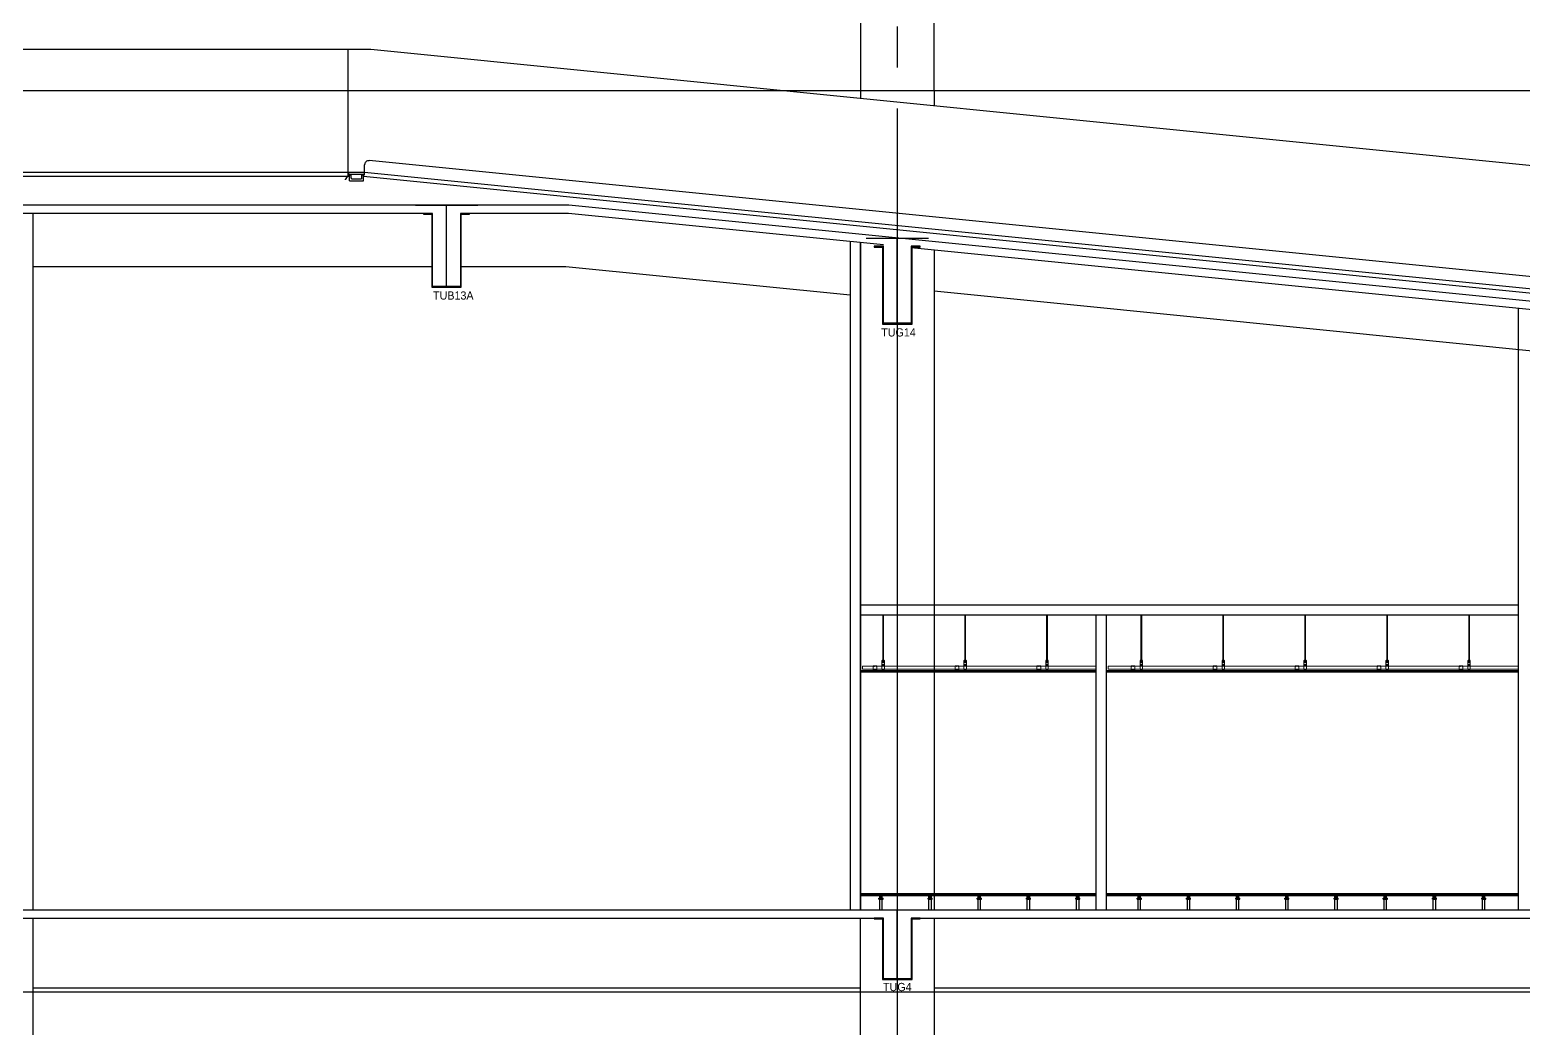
# Model space of a CAD drawing. Extents: x 152195838 to 323921156, y 365159662 to 730681027.
# Drawn here: x 161617922 to 161636144, y 365210620 to 365222805 of the extents above; entities that cross this region are included whole.
import ezdxf
from ezdxf.enums import TextEntityAlignment as Align
from ezdxf.xclip import XClip

# ---------------------------------------------------------------- set-up
doc = ezdxf.new("R2010")
doc.units = 0
doc.header["$MEASUREMENT"] = 0
doc.header["$XCLIPFRAME"] = 0
doc.linetypes.add('CEN', pattern=[63, 60, -1, 1, -1])
doc.linetypes.add('H4', pattern=[4, 2, -2])
doc.layers.get('Defpoints').update_dxf_attribs({"linetype": 'CONTINUOUS'})
for name, color, linetype in [('4', 4, 'CONTINUOUS'), ('4A.TEC CEN', 1, 'CEN'), ('4A.TEC 마감선 1', 6, 'CONTINUOUS'), ('4A.TEC 벽체 1', 2, 'CONTINUOUS'), ('6A', 6, 'H4'), ('ELE', 4, 'CONTINUOUS'), ('FIN', 6, 'CONTINUOUS'), ('k-BESTO', 4, 'CONTINUOUS'), ('STL', 3, 'CONTINUOUS'), ('text', 3, 'CONTINUOUS'), ('㈜SE&C 기둥', 2, 'CONTINUOUS'), ('㈜SE&C 벽체 1', 2, 'CONTINUOUS'), ('㈜SE&C 벽체 4', 7, 'CONTINUOUS')]:
    doc.layers.add(name, color=color, linetype=linetype)
doc.layers.add('CEIL', color=9, linetype='CONTINUOUS', lineweight=0)
doc.layers.add('DEFPOINT', color=135, linetype='CONTINUOUS', plot=False)
doc.styles.add('돋움', font='')
doc.styles.get('돋움').set_extended_font_data('돋움')

# ---------------------------------------------------------------- blocks, each defined once
blk = doc.blocks.new('dwgCCD2')
at = {"layer": '㈜SE&C 기둥', "color": 8, "ltscale": 0.5}
for points in [[(13, 9350), (13, 0)], [(913, 0), (913, 9350)]]:
    blk.add_lwpolyline(points, dxfattribs=at)
blk = doc.blocks.new('A$C9989e60b')
at = {"layer": 'Defpoints'}
for p, q in [((0, 1014), (760, 1014)), ((380, 164), (380, 1014))]:
    blk.add_line(p, q, dxfattribs=at)
at = {"layer": 'k-BESTO'}
for p, q in [((100, 914), (100, 904)), ((210, 914), (100, 914)), ((100, 914), (100, 914)), ((210, 174), (210, 914)), ((660, 914), (550, 914)), ((550, 914), (550, 174)), ((660, 904), (660, 914)), ((100, 904), (200, 904)), ((200, 904), (200, 164)), ((560, 164), (560, 904)), ((560, 904), (660, 904)), ((200, 164), (560, 164)), ((550, 174), (210, 174))]:
    blk.add_line(p, q, dxfattribs=at)
at = {"layer": 'DEFPOINT', "linetype": 'ByBlock', "style": '돋움'}
blk.add_text('TUG4', height=100, dxfattribs=at).set_placement((206, 73), align=Align.MIDDLE_LEFT)
blk = doc.blocks.new('zw$1B78')
at = {"layer": '㈜SE&C 기둥', "color": 8, "ltscale": 0.5, "elevation": -1667}
for points in [[(13950, 9900), (13950, 0)], [(24050, 0), (24050, 9900)], [(24950, 9900), (24950, 0)]]:
    blk.add_lwpolyline(points, dxfattribs=at)
at = {"layer": '㈜SE&C 벽체 1'}
for p, q in [((0, 10000, -1667), (102100, 10000, -1667)), ((13670, 9900, -1667), (24330, 9900, -1667)), ((24670, 9900, -1667), (35330, 9900, -1667))]:
    blk.add_line(p, q, dxfattribs=at)
at = {"layer": '㈜SE&C 벽체 4'}
for p, q in [((13950, 9050, -1667), (24050, 9050, -1667)), ((24950, 9050, -1667), (35050, 9050, -1667))]:
    blk.add_line(p, q, dxfattribs=at)
at = {"layer": 'ELE'}
blk.add_blockref('A$C9989e60b', (24120, 8986, -1667), dxfattribs=at)
blk = doc.blocks.new('zw$B750')
at = {"layer": '4'}
for p, q in [((56, 50), (56, 121)), ((56, 50), (228, 50)), ((228, 50), (228, 121))]:
    blk.add_line(p, q, dxfattribs=at)
at = {"layer": '6A'}
for p, q in [((41, 121), (0, 60)), ((43, 116), (5, 60)), ((76, 121), (41, 121)), ((76, 116), (43, 116))]:
    blk.add_line(p, q, dxfattribs=at)
at = {"layer": 'FIN'}
for p, q in [((241, 150), (41, 150)), ((241, 125), (41, 125)), ((76, 85), (76, 121)), ((91, 70), (76, 84)), ((193, 70), (91, 70)), ((208, 85), (193, 70)), ((208, 85), (208, 121))]:
    blk.add_line(p, q, dxfattribs=at)
at = {"layer": 'STL'}
for points in [[(41, 150), (42, 150, -0.414214), (45, 148), (45, 125), (73, 125, -0.414214), (76, 122), (76, 121), (41, 121)], [(241, 150), (239, 150, 0.414214), (237, 148), (237, 125), (210, 125, 0.414214), (208, 122), (208, 121), (241, 121)]]:
    blk.add_lwpolyline(points, format="xyb", close=True, dxfattribs=at)
blk = doc.blocks.new('A$C1b3cef3e')
at = {"layer": 'Defpoints'}
for p, q in [((0, 1176), (760, 1176)), ((380, 176), (380, 1176))]:
    blk.add_line(p, q, dxfattribs=at)
at = {"layer": 'k-BESTO'}
for p, q in [((100, 1076), (100, 1066)), ((210, 1076), (100, 1076)), ((100, 1076), (100, 1076)), ((100, 1066), (200, 1066)), ((200, 1066), (200, 176)), ((210, 186), (210, 1076)), ((660, 1076), (550, 1076)), ((550, 1076), (550, 186)), ((560, 176), (560, 1066)), ((560, 1066), (660, 1066)), ((660, 1066), (660, 1076)), ((550, 186), (210, 186)), ((200, 176), (560, 176))]:
    blk.add_line(p, q, dxfattribs=at)
at = {"layer": 'DEFPOINT', "linetype": 'ByBlock', "style": '돋움'}
blk.add_text('TUB13A', height=100, dxfattribs=at).set_placement((215, 75), align=Align.MIDDLE_LEFT)
blk = doc.blocks.new('A$C8ff9cedf')
at = {"layer": 'Defpoints'}
for p, q in [((0, 1225), (760, 1225)), ((380, 175), (380, 1225))]:
    blk.add_line(p, q, dxfattribs=at)
at = {"layer": 'k-BESTO'}
for p, q in [((100, 1125), (100, 1115)), ((210, 1125), (100, 1125)), ((100, 1125), (100, 1125)), ((100, 1115), (200, 1115)), ((200, 1115), (200, 175)), ((210, 185), (210, 1125)), ((660, 1125), (550, 1125)), ((550, 1125), (550, 185)), ((560, 175), (560, 1115)), ((560, 1115), (660, 1115)), ((660, 1115), (660, 1125)), ((550, 185), (210, 185)), ((200, 175), (560, 175))]:
    blk.add_line(p, q, dxfattribs=at)
at = {"layer": 'DEFPOINT', "linetype": 'ByBlock', "style": '돋움'}
blk.add_text('TUG14', height=100, dxfattribs=at).set_placement((184, 74), align=Align.MIDDLE_LEFT)
blk = doc.blocks.new('ACADLSPASDOCwqerfqrq')
at = {"layer": '4A.TEC 마감선 1'}
for p, q in [((17800, 19000, -1667), (1150, 19000, -1667)), ((118000, 9000, -1667), (18000, 19000, -1667)), ((17815, 18950, -1667), (1150, 18950, -1667)), ((113198, 9430, -1667), (17987, 18951, -1667))]:
    blk.add_line(p, q, dxfattribs=at)
at = {"layer": 'CEIL'}
for p, q in [((24323, 13043, -1667), (24323, 13600, -1667)), ((24332, 13043, -1667), (24332, 13600, -1667)), ((25323, 13043, -1667), (25323, 13600, -1667)), ((25332, 13043, -1667), (25332, 13600, -1667)), ((26323, 13043, -1667), (26323, 13600, -1667)), ((26332, 13043, -1667), (26332, 13600, -1667)), ((27474, 13043, -1667), (27474, 13600, -1667)), ((27483, 13043, -1667), (27483, 13600, -1667)), ((28474, 13043, -1667), (28474, 13600, -1667)), ((28483, 13043, -1667), (28483, 13600, -1667)), ((29474, 13043, -1667), (29474, 13600, -1667)), ((29483, 13043, -1667), (29483, 13600, -1667)), ((30474, 13043, -1667), (30474, 13600, -1667)), ((30483, 13043, -1667), (30483, 13600, -1667)), ((31474, 13043, -1667), (31474, 13600, -1667)), ((31483, 13043, -1667), (31483, 13600, -1667)), ((24075, 12938, -1667), (24075, 12976, -1667)), ((24205, 12943, -1667), (24205, 12978, -1667)), ((24250, 12978, -1667), (24205, 12978, -1667)), ((24208, 12969, -1667), (24205, 12969, -1667)), ((24210, 12938, -1667), (24205, 12943, -1667)), ((24205, 12938, -1667), (24205, 12919, -1667)), ((24210, 12938, -1667), (24205, 12938, -1667)), ((24212, 12969, -1667), (24209, 12969, -1667)), ((24210, 12936, -1667), (24210, 12938, -1667)), ((24212, 12974, -1667), (24212, 12978, -1667)), ((24212, 12969, -1667), (24212, 12972, -1667)), ((24224, 12974, -1667), (24224, 12978, -1667)), ((24224, 12969, -1667), (24224, 12972, -1667)), ((24228, 12969, -1667), (24224, 12969, -1667)), ((24231, 12969, -1667), (24229, 12969, -1667)), ((24231, 12974, -1667), (24231, 12978, -1667)), ((24231, 12969, -1667), (24231, 12972, -1667)), ((24243, 12974, -1667), (24243, 12978, -1667)), ((24243, 12969, -1667), (24243, 12972, -1667)), ((24246, 12969, -1667), (24243, 12969, -1667)), ((24245, 12938, -1667), (24250, 12943, -1667)), ((24250, 12938, -1667), (24245, 12938, -1667)), ((24245, 12936, -1667), (24245, 12938, -1667)), ((24250, 12969, -1667), (24248, 12969, -1667)), ((24250, 12943, -1667), (24250, 12978, -1667)), ((24250, 12919, -1667), (24250, 12938, -1667)), ((24313, 12935, -1667), (24313, 13043, -1667)), ((24343, 13043, -1667), (24313, 13043, -1667)), ((24313, 13039, -1667), (24343, 13039, -1667)), ((24343, 12996, -1667), (24313, 12996, -1667)), ((24341, 13045, -1667), (24314, 13045, -1667)), ((24314, 13045, -1667), (24314, 13043, -1667)), ((24314, 13037, -1667), (24314, 13039, -1667)), ((24314, 13037, -1667), (24341, 13037, -1667)), ((24319, 13050, -1667), (24319, 13045, -1667)), ((24319, 13033, -1667), (24319, 13037, -1667)), ((24335, 13052, -1667), (24321, 13052, -1667)), ((24335, 13031, -1667), (24321, 13031, -1667)), ((24321, 12983, -1667), (24335, 12983, -1667)), ((24323, 13018, -1667), (24323, 13039, -1667)), ((24330, 13016, -1667), (24325, 13016, -1667)), ((24328, 12977, -1667), (24328, 12990, -1667)), ((24332, 13018, -1667), (24332, 13039, -1667)), ((24337, 13050, -1667), (24337, 13045, -1667)), ((24337, 13033, -1667), (24337, 13037, -1667)), ((24341, 13045, -1667), (24341, 13043, -1667)), ((24341, 13037, -1667), (24341, 13039, -1667)), ((24343, 12935, -1667), (24343, 13043, -1667)), ((25205, 12943, -1667), (25205, 12978, -1667)), ((25250, 12978, -1667), (25205, 12978, -1667)), ((25208, 12969, -1667), (25205, 12969, -1667)), ((25210, 12938, -1667), (25205, 12943, -1667)), ((25205, 12938, -1667), (25205, 12919, -1667)), ((25210, 12938, -1667), (25205, 12938, -1667)), ((25212, 12969, -1667), (25209, 12969, -1667)), ((25210, 12936, -1667), (25210, 12938, -1667)), ((25212, 12974, -1667), (25212, 12978, -1667)), ((25212, 12969, -1667), (25212, 12972, -1667)), ((25224, 12974, -1667), (25224, 12978, -1667)), ((25224, 12969, -1667), (25224, 12972, -1667)), ((25228, 12969, -1667), (25224, 12969, -1667)), ((25231, 12969, -1667), (25229, 12969, -1667)), ((25231, 12974, -1667), (25231, 12978, -1667)), ((25231, 12969, -1667), (25231, 12972, -1667)), ((25243, 12974, -1667), (25243, 12978, -1667)), ((25243, 12969, -1667), (25243, 12972, -1667)), ((25246, 12969, -1667), (25243, 12969, -1667)), ((25245, 12938, -1667), (25250, 12943, -1667)), ((25250, 12938, -1667), (25245, 12938, -1667)), ((25245, 12936, -1667), (25245, 12938, -1667)), ((25250, 12969, -1667), (25248, 12969, -1667)), ((25250, 12943, -1667), (25250, 12978, -1667)), ((25250, 12919, -1667), (25250, 12938, -1667)), ((25313, 12935, -1667), (25313, 13043, -1667)), ((25343, 13043, -1667), (25313, 13043, -1667)), ((25313, 13039, -1667), (25343, 13039, -1667)), ((25343, 12996, -1667), (25313, 12996, -1667)), ((25341, 13045, -1667), (25314, 13045, -1667)), ((25314, 13045, -1667), (25314, 13043, -1667)), ((25314, 13037, -1667), (25314, 13039, -1667)), ((25314, 13037, -1667), (25341, 13037, -1667)), ((25319, 13050, -1667), (25319, 13045, -1667)), ((25319, 13033, -1667), (25319, 13037, -1667)), ((25335, 13052, -1667), (25321, 13052, -1667)), ((25335, 13031, -1667), (25321, 13031, -1667)), ((25321, 12983, -1667), (25335, 12983, -1667)), ((25323, 13018, -1667), (25323, 13039, -1667)), ((25330, 13016, -1667), (25325, 13016, -1667)), ((25328, 12977, -1667), (25328, 12990, -1667)), ((25332, 13018, -1667), (25332, 13039, -1667)), ((25337, 13050, -1667), (25337, 13045, -1667)), ((25337, 13033, -1667), (25337, 13037, -1667)), ((25341, 13045, -1667), (25341, 13043, -1667)), ((25341, 13037, -1667), (25341, 13039, -1667)), ((25343, 12935, -1667), (25343, 13043, -1667)), ((26205, 12943, -1667), (26205, 12978, -1667)), ((26250, 12978, -1667), (26205, 12978, -1667)), ((26208, 12969, -1667), (26205, 12969, -1667)), ((26210, 12938, -1667), (26205, 12943, -1667)), ((26205, 12938, -1667), (26205, 12919, -1667)), ((26210, 12938, -1667), (26205, 12938, -1667)), ((26212, 12969, -1667), (26209, 12969, -1667)), ((26210, 12936, -1667), (26210, 12938, -1667)), ((26212, 12974, -1667), (26212, 12978, -1667)), ((26212, 12969, -1667), (26212, 12972, -1667)), ((26224, 12974, -1667), (26224, 12978, -1667)), ((26224, 12969, -1667), (26224, 12972, -1667)), ((26228, 12969, -1667), (26224, 12969, -1667)), ((26231, 12969, -1667), (26229, 12969, -1667)), ((26231, 12974, -1667), (26231, 12978, -1667)), ((26231, 12969, -1667), (26231, 12972, -1667)), ((26243, 12974, -1667), (26243, 12978, -1667)), ((26243, 12969, -1667), (26243, 12972, -1667)), ((26246, 12969, -1667), (26243, 12969, -1667)), ((26245, 12938, -1667), (26250, 12943, -1667)), ((26250, 12938, -1667), (26245, 12938, -1667)), ((26245, 12936, -1667), (26245, 12938, -1667)), ((26250, 12969, -1667), (26248, 12969, -1667)), ((26250, 12943, -1667), (26250, 12978, -1667)), ((26250, 12919, -1667), (26250, 12938, -1667)), ((26313, 12935, -1667), (26313, 13043, -1667)), ((26343, 13043, -1667), (26313, 13043, -1667)), ((26313, 13039, -1667), (26343, 13039, -1667)), ((26343, 12996, -1667), (26313, 12996, -1667)), ((26341, 13045, -1667), (26314, 13045, -1667)), ((26314, 13045, -1667), (26314, 13043, -1667)), ((26314, 13037, -1667), (26314, 13039, -1667)), ((26314, 13037, -1667), (26341, 13037, -1667)), ((26319, 13050, -1667), (26319, 13045, -1667)), ((26319, 13033, -1667), (26319, 13037, -1667)), ((26335, 13052, -1667), (26321, 13052, -1667)), ((26335, 13031, -1667), (26321, 13031, -1667)), ((26321, 12983, -1667), (26335, 12983, -1667)), ((26323, 13018, -1667), (26323, 13039, -1667)), ((26330, 13016, -1667), (26325, 13016, -1667)), ((26328, 12977, -1667), (26328, 12990, -1667)), ((26332, 13018, -1667), (26332, 13039, -1667)), ((26337, 13050, -1667), (26337, 13045, -1667)), ((26337, 13033, -1667), (26337, 13037, -1667)), ((26341, 13045, -1667), (26341, 13043, -1667)), ((26341, 13037, -1667), (26341, 13039, -1667)), ((26343, 12935, -1667), (26343, 13043, -1667)), ((27075, 12938, -1667), (27075, 12976, -1667)), ((27356, 12943, -1667), (27356, 12978, -1667)), ((27401, 12978, -1667), (27356, 12978, -1667)), ((27359, 12969, -1667), (27356, 12969, -1667)), ((27361, 12938, -1667), (27356, 12943, -1667)), ((27356, 12938, -1667), (27356, 12919, -1667)), ((27361, 12938, -1667), (27356, 12938, -1667)), ((27363, 12969, -1667), (27360, 12969, -1667)), ((27361, 12936, -1667), (27361, 12938, -1667)), ((27363, 12974, -1667), (27363, 12978, -1667)), ((27363, 12969, -1667), (27363, 12972, -1667)), ((27375, 12974, -1667), (27375, 12978, -1667)), ((27375, 12969, -1667), (27375, 12972, -1667)), ((27378, 12969, -1667), (27375, 12969, -1667)), ((27382, 12969, -1667), (27380, 12969, -1667)), ((27382, 12974, -1667), (27382, 12978, -1667)), ((27382, 12969, -1667), (27382, 12972, -1667)), ((27394, 12974, -1667), (27394, 12978, -1667)), ((27394, 12969, -1667), (27394, 12972, -1667)), ((27396, 12969, -1667), (27394, 12969, -1667)), ((27396, 12938, -1667), (27401, 12943, -1667)), ((27401, 12938, -1667), (27396, 12938, -1667)), ((27396, 12936, -1667), (27396, 12938, -1667)), ((27401, 12969, -1667), (27398, 12969, -1667)), ((27401, 12943, -1667), (27401, 12978, -1667)), ((27401, 12919, -1667), (27401, 12938, -1667)), ((27463, 12935, -1667), (27463, 13043, -1667)), ((27493, 13043, -1667), (27463, 13043, -1667)), ((27463, 13039, -1667), (27493, 13039, -1667)), ((27493, 12996, -1667), (27463, 12996, -1667)), ((27492, 13045, -1667), (27465, 13045, -1667)), ((27465, 13045, -1667), (27465, 13043, -1667)), ((27465, 13037, -1667), (27465, 13039, -1667)), ((27465, 13037, -1667), (27492, 13037, -1667)), ((27469, 13050, -1667), (27469, 13045, -1667)), ((27469, 13033, -1667), (27469, 13037, -1667)), ((27485, 13052, -1667), (27471, 13052, -1667)), ((27485, 13031, -1667), (27471, 13031, -1667)), ((27471, 12983, -1667), (27485, 12983, -1667)), ((27474, 13018, -1667), (27474, 13039, -1667)), ((27481, 13016, -1667), (27476, 13016, -1667)), ((27478, 12977, -1667), (27478, 12990, -1667)), ((27483, 13018, -1667), (27483, 13039, -1667)), ((27487, 13050, -1667), (27487, 13045, -1667)), ((27487, 13033, -1667), (27487, 13037, -1667)), ((27492, 13045, -1667), (27492, 13043, -1667)), ((27492, 13037, -1667), (27492, 13039, -1667)), ((27493, 12935, -1667), (27493, 13043, -1667)), ((28356, 12943, -1667), (28356, 12978, -1667)), ((28401, 12978, -1667), (28356, 12978, -1667)), ((28359, 12969, -1667), (28356, 12969, -1667)), ((28361, 12938, -1667), (28356, 12943, -1667)), ((28356, 12938, -1667), (28356, 12919, -1667)), ((28361, 12938, -1667), (28356, 12938, -1667)), ((28363, 12969, -1667), (28360, 12969, -1667)), ((28361, 12936, -1667), (28361, 12938, -1667)), ((28363, 12974, -1667), (28363, 12978, -1667)), ((28363, 12969, -1667), (28363, 12972, -1667)), ((28375, 12974, -1667), (28375, 12978, -1667)), ((28375, 12969, -1667), (28375, 12972, -1667)), ((28378, 12969, -1667), (28375, 12969, -1667)), ((28382, 12969, -1667), (28380, 12969, -1667)), ((28382, 12974, -1667), (28382, 12978, -1667)), ((28382, 12969, -1667), (28382, 12972, -1667)), ((28394, 12974, -1667), (28394, 12978, -1667)), ((28394, 12969, -1667), (28394, 12972, -1667)), ((28396, 12969, -1667), (28394, 12969, -1667)), ((28396, 12938, -1667), (28401, 12943, -1667)), ((28401, 12938, -1667), (28396, 12938, -1667)), ((28396, 12936, -1667), (28396, 12938, -1667)), ((28401, 12969, -1667), (28398, 12969, -1667)), ((28401, 12943, -1667), (28401, 12978, -1667)), ((28401, 12919, -1667), (28401, 12938, -1667)), ((28463, 12935, -1667), (28463, 13043, -1667)), ((28493, 13043, -1667), (28463, 13043, -1667)), ((28463, 13039, -1667), (28493, 13039, -1667)), ((28493, 12996, -1667), (28463, 12996, -1667)), ((28492, 13045, -1667), (28465, 13045, -1667)), ((28465, 13045, -1667), (28465, 13043, -1667)), ((28465, 13037, -1667), (28465, 13039, -1667)), ((28465, 13037, -1667), (28492, 13037, -1667)), ((28469, 13050, -1667), (28469, 13045, -1667)), ((28469, 13033, -1667), (28469, 13037, -1667)), ((28485, 13052, -1667), (28471, 13052, -1667)), ((28485, 13031, -1667), (28471, 13031, -1667)), ((28471, 12983, -1667), (28485, 12983, -1667)), ((28474, 13018, -1667), (28474, 13039, -1667)), ((28481, 13016, -1667), (28476, 13016, -1667)), ((28478, 12977, -1667), (28478, 12990, -1667)), ((28483, 13018, -1667), (28483, 13039, -1667)), ((28487, 13050, -1667), (28487, 13045, -1667)), ((28487, 13033, -1667), (28487, 13037, -1667)), ((28492, 13045, -1667), (28492, 13043, -1667)), ((28492, 13037, -1667), (28492, 13039, -1667)), ((28493, 12935, -1667), (28493, 13043, -1667)), ((29356, 12943, -1667), (29356, 12978, -1667)), ((29401, 12978, -1667), (29356, 12978, -1667)), ((29359, 12969, -1667), (29356, 12969, -1667)), ((29361, 12938, -1667), (29356, 12943, -1667)), ((29356, 12938, -1667), (29356, 12919, -1667)), ((29361, 12938, -1667), (29356, 12938, -1667)), ((29363, 12969, -1667), (29360, 12969, -1667)), ((29361, 12936, -1667), (29361, 12938, -1667)), ((29363, 12974, -1667), (29363, 12978, -1667)), ((29363, 12969, -1667), (29363, 12972, -1667)), ((29375, 12974, -1667), (29375, 12978, -1667)), ((29375, 12969, -1667), (29375, 12972, -1667)), ((29378, 12969, -1667), (29375, 12969, -1667)), ((29382, 12969, -1667), (29380, 12969, -1667)), ((29382, 12974, -1667), (29382, 12978, -1667)), ((29382, 12969, -1667), (29382, 12972, -1667)), ((29394, 12974, -1667), (29394, 12978, -1667)), ((29394, 12969, -1667), (29394, 12972, -1667)), ((29396, 12969, -1667), (29394, 12969, -1667)), ((29396, 12938, -1667), (29401, 12943, -1667)), ((29401, 12938, -1667), (29396, 12938, -1667)), ((29396, 12936, -1667), (29396, 12938, -1667)), ((29401, 12969, -1667), (29398, 12969, -1667)), ((29401, 12943, -1667), (29401, 12978, -1667)), ((29401, 12919, -1667), (29401, 12938, -1667)), ((29463, 12935, -1667), (29463, 13043, -1667)), ((29493, 13043, -1667), (29463, 13043, -1667)), ((29463, 13039, -1667), (29493, 13039, -1667)), ((29493, 12996, -1667), (29463, 12996, -1667)), ((29492, 13045, -1667), (29465, 13045, -1667)), ((29465, 13045, -1667), (29465, 13043, -1667)), ((29465, 13037, -1667), (29465, 13039, -1667)), ((29465, 13037, -1667), (29492, 13037, -1667)), ((29469, 13050, -1667), (29469, 13045, -1667)), ((29469, 13033, -1667), (29469, 13037, -1667)), ((29485, 13052, -1667), (29471, 13052, -1667)), ((29485, 13031, -1667), (29471, 13031, -1667)), ((29471, 12983, -1667), (29485, 12983, -1667)), ((29474, 13018, -1667), (29474, 13039, -1667)), ((29481, 13016, -1667), (29476, 13016, -1667)), ((29478, 12977, -1667), (29478, 12990, -1667)), ((29483, 13018, -1667), (29483, 13039, -1667)), ((29487, 13050, -1667), (29487, 13045, -1667)), ((29487, 13033, -1667), (29487, 13037, -1667)), ((29492, 13045, -1667), (29492, 13043, -1667)), ((29492, 13037, -1667), (29492, 13039, -1667)), ((29493, 12935, -1667), (29493, 13043, -1667)), ((30356, 12943, -1667), (30356, 12978, -1667)), ((30401, 12978, -1667), (30356, 12978, -1667)), ((30359, 12969, -1667), (30356, 12969, -1667)), ((30361, 12938, -1667), (30356, 12943, -1667)), ((30356, 12938, -1667), (30356, 12919, -1667)), ((30361, 12938, -1667), (30356, 12938, -1667)), ((30363, 12969, -1667), (30360, 12969, -1667)), ((30361, 12936, -1667), (30361, 12938, -1667)), ((30363, 12974, -1667), (30363, 12978, -1667)), ((30363, 12969, -1667), (30363, 12972, -1667)), ((30375, 12974, -1667), (30375, 12978, -1667)), ((30375, 12969, -1667), (30375, 12972, -1667)), ((30378, 12969, -1667), (30375, 12969, -1667)), ((30382, 12969, -1667), (30380, 12969, -1667)), ((30382, 12974, -1667), (30382, 12978, -1667)), ((30382, 12969, -1667), (30382, 12972, -1667)), ((30394, 12974, -1667), (30394, 12978, -1667)), ((30394, 12969, -1667), (30394, 12972, -1667)), ((30396, 12969, -1667), (30394, 12969, -1667)), ((30396, 12938, -1667), (30401, 12943, -1667)), ((30401, 12938, -1667), (30396, 12938, -1667)), ((30396, 12936, -1667), (30396, 12938, -1667)), ((30401, 12969, -1667), (30398, 12969, -1667)), ((30401, 12943, -1667), (30401, 12978, -1667)), ((30401, 12919, -1667), (30401, 12938, -1667)), ((30463, 12935, -1667), (30463, 13043, -1667)), ((30493, 13043, -1667), (30463, 13043, -1667)), ((30463, 13039, -1667), (30493, 13039, -1667)), ((30493, 12996, -1667), (30463, 12996, -1667)), ((30492, 13045, -1667), (30465, 13045, -1667)), ((30465, 13045, -1667), (30465, 13043, -1667)), ((30465, 13037, -1667), (30465, 13039, -1667)), ((30465, 13037, -1667), (30492, 13037, -1667)), ((30469, 13050, -1667), (30469, 13045, -1667)), ((30469, 13033, -1667), (30469, 13037, -1667)), ((30485, 13052, -1667), (30471, 13052, -1667)), ((30485, 13031, -1667), (30471, 13031, -1667)), ((30471, 12983, -1667), (30485, 12983, -1667)), ((30474, 13018, -1667), (30474, 13039, -1667)), ((30481, 13016, -1667), (30476, 13016, -1667)), ((30478, 12977, -1667), (30478, 12990, -1667)), ((30483, 13018, -1667), (30483, 13039, -1667)), ((30487, 13050, -1667), (30487, 13045, -1667)), ((30487, 13033, -1667), (30487, 13037, -1667)), ((30492, 13045, -1667), (30492, 13043, -1667)), ((30492, 13037, -1667), (30492, 13039, -1667)), ((30493, 12935, -1667), (30493, 13043, -1667)), ((31356, 12943, -1667), (31356, 12978, -1667)), ((31401, 12978, -1667), (31356, 12978, -1667)), ((31359, 12969, -1667), (31356, 12969, -1667)), ((31361, 12938, -1667), (31356, 12943, -1667)), ((31356, 12938, -1667), (31356, 12919, -1667)), ((31361, 12938, -1667), (31356, 12938, -1667)), ((31363, 12969, -1667), (31360, 12969, -1667)), ((31361, 12936, -1667), (31361, 12938, -1667)), ((31363, 12974, -1667), (31363, 12978, -1667)), ((31363, 12969, -1667), (31363, 12972, -1667)), ((31375, 12974, -1667), (31375, 12978, -1667)), ((31375, 12969, -1667), (31375, 12972, -1667)), ((31378, 12969, -1667), (31375, 12969, -1667)), ((31382, 12969, -1667), (31380, 12969, -1667)), ((31382, 12974, -1667), (31382, 12978, -1667)), ((31382, 12969, -1667), (31382, 12972, -1667)), ((31394, 12974, -1667), (31394, 12978, -1667)), ((31394, 12969, -1667), (31394, 12972, -1667)), ((31396, 12969, -1667), (31394, 12969, -1667)), ((31396, 12938, -1667), (31401, 12943, -1667)), ((31401, 12938, -1667), (31396, 12938, -1667)), ((31396, 12936, -1667), (31396, 12938, -1667)), ((31401, 12969, -1667), (31398, 12969, -1667)), ((31401, 12943, -1667), (31401, 12978, -1667)), ((31401, 12919, -1667), (31401, 12938, -1667)), ((31463, 12935, -1667), (31463, 13043, -1667)), ((31493, 13043, -1667), (31463, 13043, -1667)), ((31463, 13039, -1667), (31493, 13039, -1667)), ((31493, 12996, -1667), (31463, 12996, -1667)), ((31492, 13045, -1667), (31465, 13045, -1667)), ((31465, 13045, -1667), (31465, 13043, -1667)), ((31465, 13037, -1667), (31465, 13039, -1667)), ((31465, 13037, -1667), (31492, 13037, -1667)), ((31469, 13050, -1667), (31469, 13045, -1667)), ((31469, 13033, -1667), (31469, 13037, -1667)), ((31485, 13052, -1667), (31471, 13052, -1667)), ((31485, 13031, -1667), (31471, 13031, -1667)), ((31471, 12983, -1667), (31485, 12983, -1667)), ((31474, 13018, -1667), (31474, 13039, -1667)), ((31481, 13016, -1667), (31476, 13016, -1667)), ((31478, 12977, -1667), (31478, 12990, -1667)), ((31483, 13018, -1667), (31483, 13039, -1667)), ((31487, 13050, -1667), (31487, 13045, -1667)), ((31487, 13033, -1667), (31487, 13037, -1667)), ((31492, 13045, -1667), (31492, 13043, -1667)), ((31492, 13037, -1667), (31492, 13039, -1667)), ((31493, 12935, -1667), (31493, 13043, -1667)), ((24205, 12919, -1667), (24211, 12919, -1667)), ((24207, 12936, -1667), (24207, 12921, -1667)), ((24210, 12936, -1667), (24207, 12936, -1667)), ((24248, 12930, -1667), (24207, 12930, -1667)), ((24207, 12921, -1667), (24210, 12921, -1667)), ((24221, 12919, -1667), (24234, 12919, -1667)), ((24223, 12921, -1667), (24233, 12921, -1667)), ((24244, 12919, -1667), (24250, 12919, -1667)), ((24248, 12936, -1667), (24245, 12936, -1667)), ((24246, 12921, -1667), (24248, 12921, -1667)), ((24248, 12921, -1667), (24248, 12936, -1667)), ((24313, 12935, -1667), (24343, 12935, -1667)), ((25205, 12919, -1667), (25211, 12919, -1667)), ((25207, 12936, -1667), (25207, 12921, -1667)), ((25210, 12936, -1667), (25207, 12936, -1667)), ((25248, 12930, -1667), (25207, 12930, -1667)), ((25207, 12921, -1667), (25210, 12921, -1667)), ((25221, 12919, -1667), (25234, 12919, -1667)), ((25223, 12921, -1667), (25233, 12921, -1667)), ((25244, 12919, -1667), (25250, 12919, -1667)), ((25248, 12936, -1667), (25245, 12936, -1667)), ((25246, 12921, -1667), (25248, 12921, -1667)), ((25248, 12921, -1667), (25248, 12936, -1667)), ((25313, 12935, -1667), (25343, 12935, -1667)), ((26205, 12919, -1667), (26211, 12919, -1667)), ((26207, 12936, -1667), (26207, 12921, -1667)), ((26210, 12936, -1667), (26207, 12936, -1667)), ((26248, 12930, -1667), (26207, 12930, -1667)), ((26207, 12921, -1667), (26210, 12921, -1667)), ((26221, 12919, -1667), (26234, 12919, -1667)), ((26223, 12921, -1667), (26233, 12921, -1667)), ((26244, 12919, -1667), (26250, 12919, -1667)), ((26248, 12936, -1667), (26245, 12936, -1667)), ((26246, 12921, -1667), (26248, 12921, -1667)), ((26248, 12921, -1667), (26248, 12936, -1667)), ((26313, 12935, -1667), (26343, 12935, -1667)), ((27356, 12919, -1667), (27362, 12919, -1667)), ((27358, 12936, -1667), (27358, 12921, -1667)), ((27361, 12936, -1667), (27358, 12936, -1667)), ((27399, 12930, -1667), (27358, 12930, -1667)), ((27358, 12921, -1667), (27360, 12921, -1667)), ((27372, 12919, -1667), (27385, 12919, -1667)), ((27374, 12921, -1667), (27383, 12921, -1667)), ((27395, 12919, -1667), (27401, 12919, -1667)), ((27399, 12936, -1667), (27396, 12936, -1667)), ((27397, 12921, -1667), (27399, 12921, -1667)), ((27399, 12921, -1667), (27399, 12936, -1667)), ((27463, 12935, -1667), (27493, 12935, -1667)), ((28356, 12919, -1667), (28362, 12919, -1667)), ((28358, 12936, -1667), (28358, 12921, -1667)), ((28361, 12936, -1667), (28358, 12936, -1667)), ((28399, 12930, -1667), (28358, 12930, -1667)), ((28358, 12921, -1667), (28360, 12921, -1667)), ((28372, 12919, -1667), (28385, 12919, -1667)), ((28374, 12921, -1667), (28383, 12921, -1667)), ((28395, 12919, -1667), (28401, 12919, -1667)), ((28399, 12936, -1667), (28396, 12936, -1667)), ((28397, 12921, -1667), (28399, 12921, -1667)), ((28399, 12921, -1667), (28399, 12936, -1667)), ((28463, 12935, -1667), (28493, 12935, -1667)), ((29356, 12919, -1667), (29362, 12919, -1667)), ((29358, 12936, -1667), (29358, 12921, -1667)), ((29361, 12936, -1667), (29358, 12936, -1667)), ((29399, 12930, -1667), (29358, 12930, -1667)), ((29358, 12921, -1667), (29360, 12921, -1667)), ((29372, 12919, -1667), (29385, 12919, -1667)), ((29374, 12921, -1667), (29383, 12921, -1667)), ((29395, 12919, -1667), (29401, 12919, -1667)), ((29399, 12936, -1667), (29396, 12936, -1667)), ((29397, 12921, -1667), (29399, 12921, -1667)), ((29399, 12921, -1667), (29399, 12936, -1667)), ((29463, 12935, -1667), (29493, 12935, -1667)), ((30356, 12919, -1667), (30362, 12919, -1667)), ((30358, 12936, -1667), (30358, 12921, -1667)), ((30361, 12936, -1667), (30358, 12936, -1667)), ((30399, 12930, -1667), (30358, 12930, -1667)), ((30358, 12921, -1667), (30360, 12921, -1667)), ((30372, 12919, -1667), (30385, 12919, -1667)), ((30374, 12921, -1667), (30383, 12921, -1667)), ((30395, 12919, -1667), (30401, 12919, -1667)), ((30399, 12936, -1667), (30396, 12936, -1667)), ((30397, 12921, -1667), (30399, 12921, -1667)), ((30399, 12921, -1667), (30399, 12936, -1667)), ((30463, 12935, -1667), (30493, 12935, -1667)), ((31356, 12919, -1667), (31362, 12919, -1667)), ((31358, 12936, -1667), (31358, 12921, -1667)), ((31361, 12936, -1667), (31358, 12936, -1667)), ((31399, 12930, -1667), (31358, 12930, -1667)), ((31358, 12921, -1667), (31360, 12921, -1667)), ((31372, 12919, -1667), (31385, 12919, -1667)), ((31374, 12921, -1667), (31383, 12921, -1667)), ((31395, 12919, -1667), (31401, 12919, -1667)), ((31399, 12936, -1667), (31396, 12936, -1667)), ((31397, 12921, -1667), (31399, 12921, -1667)), ((31399, 12921, -1667), (31399, 12936, -1667)), ((31463, 12935, -1667), (31493, 12935, -1667))]:
    blk.add_line(p, q, dxfattribs=at)
at = {"layer": 'CEIL', "elevation": -1667}
for points in [[(24075, 12976), (26925, 12976)], [(26925, 12938), (24075, 12938)], [(27075, 12976), (32075, 12976)], [(32075, 12938), (27075, 12938)]]:
    blk.add_lwpolyline(points, dxfattribs=at)
at = {"layer": 'CEIL'}
for centre, radius in [((24328, 12983, -1667), 7), ((24328, 12983, -1667), 5), ((25328, 12983, -1667), 7), ((25328, 12983, -1667), 5), ((26328, 12983, -1667), 7), ((26328, 12983, -1667), 5), ((27478, 12983, -1667), 7), ((27478, 12983, -1667), 5), ((28478, 12983, -1667), 7), ((28478, 12983, -1667), 5), ((29478, 12983, -1667), 7), ((29478, 12983, -1667), 5), ((30478, 12983, -1667), 7), ((30478, 12983, -1667), 5), ((31478, 12983, -1667), 7), ((31478, 12983, -1667), 5)]:
    blk.add_circle(centre, radius, dxfattribs=at)
for centre, radius, start, end in [((24321, 13050, -1667), 2, 90, 180), ((24321, 13033, -1667), 2, 180, 270), ((24325, 13018, -1667), 2, 180, 270), ((24330, 13018, -1667), 2, 270, 0), ((24330, 13018, -1667), 2, 270, 0), ((24335, 13050, -1667), 2, 0, 90), ((24335, 13033, -1667), 2, 270, 0), ((25321, 13050, -1667), 2, 90, 180), ((25321, 13033, -1667), 2, 180, 270), ((25325, 13018, -1667), 2, 180, 270), ((25330, 13018, -1667), 2, 270, 0), ((25330, 13018, -1667), 2, 270, 0), ((25335, 13050, -1667), 2, 0, 90), ((25335, 13033, -1667), 2, 270, 0), ((26321, 13050, -1667), 2, 90, 180), ((26321, 13033, -1667), 2, 180, 270), ((26325, 13018, -1667), 2, 180, 270), ((26330, 13018, -1667), 2, 270, 0), ((26330, 13018, -1667), 2, 270, 0), ((26335, 13050, -1667), 2, 0, 90), ((26335, 13033, -1667), 2, 270, 0), ((27471, 13050, -1667), 2, 90, 180), ((27471, 13033, -1667), 2, 180, 270), ((27476, 13018, -1667), 2, 180, 270), ((27481, 13018, -1667), 2, 270, 0), ((27481, 13018, -1667), 2, 270, 0), ((27485, 13050, -1667), 2, 0, 90), ((27485, 13033, -1667), 2, 270, 0), ((28471, 13050, -1667), 2, 90, 180), ((28471, 13033, -1667), 2, 180, 270), ((28476, 13018, -1667), 2, 180, 270), ((28481, 13018, -1667), 2, 270, 0), ((28481, 13018, -1667), 2, 270, 0), ((28485, 13050, -1667), 2, 0, 90), ((28485, 13033, -1667), 2, 270, 0), ((29471, 13050, -1667), 2, 90, 180), ((29471, 13033, -1667), 2, 180, 270), ((29476, 13018, -1667), 2, 180, 270), ((29481, 13018, -1667), 2, 270, 0), ((29481, 13018, -1667), 2, 270, 0), ((29485, 13050, -1667), 2, 0, 90), ((29485, 13033, -1667), 2, 270, 0), ((30471, 13050, -1667), 2, 90, 180), ((30471, 13033, -1667), 2, 180, 270), ((30476, 13018, -1667), 2, 180, 270), ((30481, 13018, -1667), 2, 270, 0), ((30481, 13018, -1667), 2, 270, 0), ((30485, 13050, -1667), 2, 0, 90), ((30485, 13033, -1667), 2, 270, 0), ((31471, 13050, -1667), 2, 90, 180), ((31471, 13033, -1667), 2, 180, 270), ((31476, 13018, -1667), 2, 180, 270), ((31481, 13018, -1667), 2, 270, 0), ((31481, 13018, -1667), 2, 270, 0), ((31485, 13050, -1667), 2, 0, 90), ((31485, 13033, -1667), 2, 270, 0), ((24216, 12919, -1667), 7, 16.6015, 163.3985), ((24216, 12919, -1667), 5, 0, 180), ((24239, 12919, -1667), 7, 16.6015, 163.3985), ((24239, 12919, -1667), 5, 0, 180), ((25216, 12919, -1667), 7, 16.6015, 163.3985), ((25216, 12919, -1667), 5, 0, 180), ((25239, 12919, -1667), 7, 16.6015, 163.3985), ((25239, 12919, -1667), 5, 0, 180), ((26216, 12919, -1667), 7, 16.6015, 163.3985), ((26216, 12919, -1667), 5, 0, 180), ((26239, 12919, -1667), 7, 16.6015, 163.3985), ((26239, 12919, -1667), 5, 0, 180), ((27367, 12919, -1667), 7, 16.6015, 163.3985), ((27367, 12919, -1667), 5, 0, 180), ((27390, 12919, -1667), 7, 16.6015, 163.3985), ((27390, 12919, -1667), 5, 0, 180), ((28367, 12919, -1667), 7, 16.6015, 163.3985), ((28367, 12919, -1667), 5, 0, 180), ((28390, 12919, -1667), 7, 16.6015, 163.3985), ((28390, 12919, -1667), 5, 0, 180), ((29367, 12919, -1667), 7, 16.6015, 163.3985), ((29367, 12919, -1667), 5, 0, 180), ((29390, 12919, -1667), 7, 16.6015, 163.3985), ((29390, 12919, -1667), 5, 0, 180), ((30367, 12919, -1667), 7, 16.6015, 163.3985), ((30367, 12919, -1667), 5, 0, 180), ((30390, 12919, -1667), 7, 16.6015, 163.3985), ((30390, 12919, -1667), 5, 0, 180), ((31367, 12919, -1667), 7, 16.6015, 163.3985), ((31367, 12919, -1667), 5, 0, 180), ((31390, 12919, -1667), 7, 16.6015, 163.3985), ((31390, 12919, -1667), 5, 0, 180)]:
    blk.add_arc(centre, radius, start, end, dxfattribs=at)
at = {"layer": 'ELE'}
for p, q in [((17800, 19000, -1667), (17800, 20500, -1667)), ((18075, 20500, -1667), (17800, 20500, -1667)), ((118075, 10500, -1667), (18075, 20500, -1667)), ((117955, 9155, -1667), (18055, 19145, -1667)), ((18000, 19000, -1667), (18000, 19095, -1667)), ((23925, 18156, -1667), (23925, 10000, -1667)), ((24050, 18144, -1667), (24050, 10000, -1667)), ((32075, 17341, -1667), (32075, 10000, -1667)), ((24050, 13725, -1667), (32075, 13725, -1667)), ((24050, 13600, -1667), (32075, 13600, -1667)), ((26925, 13600, -1667), (26925, 10000, -1667)), ((27050, 13600, -1667), (27050, 10000, -1667)), ((24276, 10130, -1667), (24276, 10145, -1667)), ((24286, 10145, -1667), (24286, 10176, -1667)), ((24293, 10176, -1667), (24286, 10175, -1667)), ((24316, 10175, -1667), (24286, 10170, -1667)), ((24316, 10170, -1667), (24286, 10165, -1667)), ((24316, 10165, -1667), (24286, 10160, -1667)), ((24316, 10160, -1667), (24286, 10155, -1667)), ((24316, 10155, -1667), (24286, 10150, -1667)), ((24316, 10150, -1667), (24286, 10145, -1667)), ((24286, 10010, -1667), (24286, 10130, -1667)), ((24288, 10130, -1667), (24288, 10145, -1667)), ((24314, 10130, -1667), (24314, 10145, -1667)), ((24316, 10145, -1667), (24316, 10176, -1667)), ((24316, 10010, -1667), (24316, 10130, -1667)), ((24326, 10130, -1667), (24326, 10145, -1667)), ((24877, 10130, -1667), (24877, 10145, -1667)), ((24893, 10176, -1667), (24887, 10175, -1667)), ((24887, 10145, -1667), (24887, 10176, -1667)), ((24917, 10175, -1667), (24887, 10170, -1667)), ((24917, 10170, -1667), (24887, 10165, -1667)), ((24917, 10165, -1667), (24887, 10160, -1667)), ((24917, 10160, -1667), (24887, 10155, -1667)), ((24917, 10155, -1667), (24887, 10150, -1667)), ((24917, 10150, -1667), (24887, 10145, -1667)), ((24887, 10010, -1667), (24887, 10130, -1667)), ((24889, 10130, -1667), (24889, 10145, -1667)), ((24915, 10130, -1667), (24915, 10145, -1667)), ((24917, 10145, -1667), (24917, 10176, -1667)), ((24917, 10010, -1667), (24917, 10130, -1667)), ((24927, 10130, -1667), (24927, 10145, -1667)), ((25477, 10130, -1667), (25477, 10145, -1667)), ((25493, 10176, -1667), (25487, 10175, -1667)), ((25487, 10145, -1667), (25487, 10176, -1667)), ((25517, 10175, -1667), (25487, 10170, -1667)), ((25517, 10170, -1667), (25487, 10165, -1667)), ((25517, 10165, -1667), (25487, 10160, -1667)), ((25517, 10160, -1667), (25487, 10155, -1667)), ((25517, 10155, -1667), (25487, 10150, -1667)), ((25517, 10150, -1667), (25487, 10145, -1667)), ((25487, 10010, -1667), (25487, 10130, -1667)), ((25489, 10130, -1667), (25489, 10145, -1667)), ((25515, 10130, -1667), (25515, 10145, -1667)), ((25517, 10145, -1667), (25517, 10176, -1667)), ((25517, 10010, -1667), (25517, 10130, -1667)), ((25527, 10130, -1667), (25527, 10145, -1667)), ((26077, 10130, -1667), (26077, 10145, -1667)), ((26094, 10176, -1667), (26087, 10175, -1667)), ((26087, 10145, -1667), (26087, 10176, -1667)), ((26117, 10175, -1667), (26087, 10170, -1667)), ((26117, 10170, -1667), (26087, 10165, -1667)), ((26117, 10165, -1667), (26087, 10160, -1667)), ((26117, 10160, -1667), (26087, 10155, -1667)), ((26117, 10155, -1667), (26087, 10150, -1667)), ((26117, 10150, -1667), (26087, 10145, -1667)), ((26087, 10010, -1667), (26087, 10130, -1667)), ((26089, 10130, -1667), (26089, 10145, -1667)), ((26115, 10130, -1667), (26115, 10145, -1667)), ((26117, 10145, -1667), (26117, 10176, -1667)), ((26117, 10010, -1667), (26117, 10130, -1667)), ((26127, 10130, -1667), (26127, 10145, -1667)), ((26678, 10130, -1667), (26678, 10145, -1667)), ((26694, 10176, -1667), (26688, 10175, -1667)), ((26688, 10145, -1667), (26688, 10176, -1667)), ((26718, 10175, -1667), (26688, 10170, -1667)), ((26718, 10170, -1667), (26688, 10165, -1667)), ((26718, 10165, -1667), (26688, 10160, -1667)), ((26718, 10160, -1667), (26688, 10155, -1667)), ((26718, 10155, -1667), (26688, 10150, -1667)), ((26718, 10150, -1667), (26688, 10145, -1667)), ((26688, 10010, -1667), (26688, 10130, -1667)), ((26690, 10130, -1667), (26690, 10145, -1667)), ((26716, 10130, -1667), (26716, 10145, -1667)), ((26718, 10145, -1667), (26718, 10176, -1667)), ((26718, 10010, -1667), (26718, 10130, -1667)), ((26728, 10130, -1667), (26728, 10145, -1667)), ((27429, 10130, -1667), (27429, 10145, -1667)), ((27446, 10176, -1667), (27439, 10175, -1667)), ((27439, 10145, -1667), (27439, 10176, -1667)), ((27469, 10175, -1667), (27439, 10170, -1667)), ((27469, 10170, -1667), (27439, 10165, -1667)), ((27469, 10165, -1667), (27439, 10160, -1667)), ((27469, 10160, -1667), (27439, 10155, -1667)), ((27469, 10155, -1667), (27439, 10150, -1667)), ((27469, 10150, -1667), (27439, 10145, -1667)), ((27439, 10010, -1667), (27439, 10130, -1667)), ((27441, 10130, -1667), (27441, 10145, -1667)), ((27467, 10130, -1667), (27467, 10145, -1667)), ((27469, 10145, -1667), (27469, 10176, -1667)), ((27469, 10010, -1667), (27469, 10130, -1667)), ((27479, 10130, -1667), (27479, 10145, -1667)), ((28030, 10130, -1667), (28030, 10145, -1667)), ((28046, 10176, -1667), (28040, 10175, -1667)), ((28040, 10145, -1667), (28040, 10176, -1667)), ((28070, 10175, -1667), (28040, 10170, -1667)), ((28070, 10170, -1667), (28040, 10165, -1667)), ((28070, 10165, -1667), (28040, 10160, -1667)), ((28070, 10160, -1667), (28040, 10155, -1667)), ((28070, 10155, -1667), (28040, 10150, -1667)), ((28070, 10150, -1667), (28040, 10145, -1667)), ((28040, 10010, -1667), (28040, 10130, -1667)), ((28042, 10130, -1667), (28042, 10145, -1667)), ((28068, 10130, -1667), (28068, 10145, -1667)), ((28070, 10145, -1667), (28070, 10176, -1667)), ((28070, 10010, -1667), (28070, 10130, -1667)), ((28080, 10130, -1667), (28080, 10145, -1667)), ((28630, 10130, -1667), (28630, 10145, -1667)), ((28640, 10145, -1667), (28640, 10176, -1667)), ((28646, 10176, -1667), (28640, 10175, -1667)), ((28670, 10175, -1667), (28640, 10170, -1667)), ((28670, 10170, -1667), (28640, 10165, -1667)), ((28670, 10165, -1667), (28640, 10160, -1667)), ((28670, 10160, -1667), (28640, 10155, -1667)), ((28670, 10155, -1667), (28640, 10150, -1667)), ((28670, 10150, -1667), (28640, 10145, -1667)), ((28640, 10010, -1667), (28640, 10130, -1667)), ((28642, 10130, -1667), (28642, 10145, -1667)), ((28668, 10130, -1667), (28668, 10145, -1667)), ((28670, 10145, -1667), (28670, 10176, -1667)), ((28670, 10010, -1667), (28670, 10130, -1667)), ((28680, 10130, -1667), (28680, 10145, -1667)), ((29230, 10130, -1667), (29230, 10145, -1667)), ((29247, 10176, -1667), (29240, 10175, -1667)), ((29240, 10145, -1667), (29240, 10176, -1667)), ((29270, 10175, -1667), (29240, 10170, -1667)), ((29270, 10170, -1667), (29240, 10165, -1667)), ((29270, 10165, -1667), (29240, 10160, -1667)), ((29270, 10160, -1667), (29240, 10155, -1667)), ((29270, 10155, -1667), (29240, 10150, -1667)), ((29270, 10150, -1667), (29240, 10145, -1667)), ((29240, 10010, -1667), (29240, 10130, -1667)), ((29242, 10130, -1667), (29242, 10145, -1667)), ((29268, 10130, -1667), (29268, 10145, -1667)), ((29270, 10145, -1667), (29270, 10176, -1667)), ((29270, 10010, -1667), (29270, 10130, -1667)), ((29280, 10130, -1667), (29280, 10145, -1667)), ((29831, 10130, -1667), (29831, 10145, -1667)), ((29841, 10145, -1667), (29841, 10176, -1667)), ((29847, 10176, -1667), (29841, 10175, -1667)), ((29871, 10175, -1667), (29841, 10170, -1667)), ((29871, 10170, -1667), (29841, 10165, -1667)), ((29871, 10165, -1667), (29841, 10160, -1667)), ((29871, 10160, -1667), (29841, 10155, -1667)), ((29871, 10155, -1667), (29841, 10150, -1667)), ((29871, 10150, -1667), (29841, 10145, -1667)), ((29841, 10010, -1667), (29841, 10130, -1667)), ((29843, 10130, -1667), (29843, 10145, -1667)), ((29869, 10130, -1667), (29869, 10145, -1667)), ((29871, 10145, -1667), (29871, 10176, -1667)), ((29871, 10010, -1667), (29871, 10130, -1667)), ((29881, 10130, -1667), (29881, 10145, -1667)), ((30431, 10130, -1667), (30431, 10145, -1667)), ((30447, 10176, -1667), (30441, 10175, -1667)), ((30441, 10145, -1667), (30441, 10176, -1667)), ((30471, 10175, -1667), (30441, 10170, -1667)), ((30471, 10170, -1667), (30441, 10165, -1667)), ((30471, 10165, -1667), (30441, 10160, -1667)), ((30471, 10160, -1667), (30441, 10155, -1667)), ((30471, 10155, -1667), (30441, 10150, -1667)), ((30471, 10150, -1667), (30441, 10145, -1667)), ((30441, 10010, -1667), (30441, 10130, -1667)), ((30443, 10130, -1667), (30443, 10145, -1667)), ((30469, 10130, -1667), (30469, 10145, -1667)), ((30471, 10145, -1667), (30471, 10176, -1667)), ((30471, 10010, -1667), (30471, 10130, -1667)), ((30481, 10130, -1667), (30481, 10145, -1667)), ((31031, 10130, -1667), (31031, 10145, -1667)), ((31041, 10145, -1667), (31041, 10176, -1667)), ((31047, 10176, -1667), (31041, 10175, -1667)), ((31071, 10175, -1667), (31041, 10170, -1667)), ((31071, 10170, -1667), (31041, 10165, -1667)), ((31071, 10165, -1667), (31041, 10160, -1667)), ((31071, 10160, -1667), (31041, 10155, -1667)), ((31071, 10155, -1667), (31041, 10150, -1667)), ((31071, 10150, -1667), (31041, 10145, -1667)), ((31041, 10010, -1667), (31041, 10130, -1667)), ((31043, 10130, -1667), (31043, 10145, -1667)), ((31069, 10130, -1667), (31069, 10145, -1667)), ((31071, 10145, -1667), (31071, 10176, -1667)), ((31071, 10010, -1667), (31071, 10130, -1667)), ((31081, 10130, -1667), (31081, 10145, -1667)), ((31632, 10130, -1667), (31632, 10145, -1667)), ((31648, 10176, -1667), (31642, 10175, -1667)), ((31642, 10145, -1667), (31642, 10176, -1667)), ((31672, 10175, -1667), (31642, 10170, -1667)), ((31672, 10170, -1667), (31642, 10165, -1667)), ((31672, 10165, -1667), (31642, 10160, -1667)), ((31672, 10160, -1667), (31642, 10155, -1667)), ((31672, 10155, -1667), (31642, 10150, -1667)), ((31672, 10150, -1667), (31642, 10145, -1667)), ((31642, 10010, -1667), (31642, 10130, -1667)), ((31644, 10130, -1667), (31644, 10145, -1667)), ((31670, 10130, -1667), (31670, 10145, -1667)), ((31672, 10145, -1667), (31672, 10176, -1667)), ((31672, 10010, -1667), (31672, 10130, -1667)), ((31682, 10130, -1667), (31682, 10145, -1667))]:
    blk.add_line(p, q, dxfattribs=at)
at = {"layer": 'ELE', "linetype": 'Continuous'}
for p, q in [((24050, 10200, -1667), (26925, 10200, -1667)), ((24050, 10198, -1667), (26925, 10198, -1667)), ((24050, 10195, -1667), (26925, 10195, -1667)), ((24050, 10178, -1667), (26925, 10178, -1667)), ((24050, 10176, -1667), (26925, 10176, -1667)), ((24276, 10145, -1667), (24326, 10145, -1667)), ((24276, 10130, -1667), (24326, 10130, -1667)), ((24877, 10145, -1667), (24927, 10145, -1667)), ((24877, 10130, -1667), (24927, 10130, -1667)), ((25477, 10145, -1667), (25527, 10145, -1667)), ((25477, 10130, -1667), (25527, 10130, -1667)), ((26077, 10145, -1667), (26127, 10145, -1667)), ((26077, 10130, -1667), (26127, 10130, -1667)), ((26678, 10145, -1667), (26728, 10145, -1667)), ((26678, 10130, -1667), (26728, 10130, -1667)), ((27050, 10200, -1667), (32075, 10200, -1667)), ((27050, 10198, -1667), (32075, 10198, -1667)), ((27050, 10195, -1667), (32075, 10195, -1667)), ((27050, 10178, -1667), (32075, 10178, -1667)), ((27050, 10176, -1667), (32075, 10176, -1667)), ((27429, 10145, -1667), (27479, 10145, -1667)), ((27429, 10130, -1667), (27479, 10130, -1667)), ((28030, 10145, -1667), (28080, 10145, -1667)), ((28030, 10130, -1667), (28080, 10130, -1667)), ((28630, 10145, -1667), (28680, 10145, -1667)), ((28630, 10130, -1667), (28680, 10130, -1667)), ((29230, 10145, -1667), (29280, 10145, -1667)), ((29230, 10130, -1667), (29280, 10130, -1667)), ((29831, 10145, -1667), (29881, 10145, -1667)), ((29831, 10130, -1667), (29881, 10130, -1667)), ((30431, 10145, -1667), (30481, 10145, -1667)), ((30431, 10130, -1667), (30481, 10130, -1667)), ((31031, 10145, -1667), (31081, 10145, -1667)), ((31031, 10130, -1667), (31081, 10130, -1667)), ((31632, 10145, -1667), (31682, 10145, -1667)), ((31632, 10130, -1667), (31682, 10130, -1667))]:
    blk.add_line(p, q, dxfattribs=at)
at = {"layer": 'ELE'}
blk.add_arc((18050, 19095, -1667), 50, 84.2894, 180, dxfattribs=at)
at = {"layer": 'FIN'}
for p, q in [((26925, 12919, -1667), (24050, 12919, -1667)), ((26925, 12909, -1667), (24050, 12909, -1667)), ((26925, 12900, -1667), (24050, 12900, -1667)), ((32075, 12919, -1667), (27050, 12919, -1667)), ((32075, 12909, -1667), (27050, 12909, -1667)), ((32075, 12900, -1667), (27050, 12900, -1667))]:
    blk.add_line(p, q, dxfattribs=at)
at = {"layer": '㈜SE&C 기둥', "color": 8, "ltscale": 0.5, "elevation": -1667}
for points in [[(13950, 18500), (13950, 10000)], [(24050, 10000), (24050, 18144)], [(24950, 18054), (24950, 10000)]]:
    blk.add_lwpolyline(points, dxfattribs=at)
at = {"layer": '㈜SE&C 벽체 1'}
for p, q in [((20493, 18600, -1667), (300, 18600, -1667)), ((113093, 9340, -1667), (20493, 18600, -1667)), ((18830, 18500, -1667), (13670, 18500, -1667)), ((20488, 18500, -1667), (19170, 18500, -1667)), ((24330, 18116, -1667), (20488, 18500, -1667)), ((35330, 17016, -1667), (24670, 18082, -1667))]:
    blk.add_line(p, q, dxfattribs=at)
at = {"layer": '㈜SE&C 벽체 4'}
for p, q in [((18820, 17850, -1667), (13950, 17850, -1667)), ((20455, 17850, -1667), (19180, 17850, -1667)), ((23925, 17503, -1667), (20455, 17850, -1667)), ((35050, 16541, -1667), (24950, 17551, -1667))]:
    blk.add_line(p, q, dxfattribs=at)
at = {"layer": '4A.TEC 벽체 1', "lineweight": -3, "ltscale": 15}
blk.add_blockref('zw$B750', (17759, 18850, -1667), dxfattribs=at)
at = {"layer": 'ELE'}
for name, p in [('A$C1b3cef3e', (18620, 17424, -47917)), ('A$C8ff9cedf', (24120, 16975, -1667))]:
    blk.add_blockref(name, p, dxfattribs=at)

msp = doc.modelspace()

# ---------------------------------------------------------------- linework, layer by layer
at = {"layer": '4A.TEC CEN', "color": 8, "ltscale": 500}
for p, q in [((161553434.11, 365222063.33), (161784798.99, 365222063.33)), ((161553434.11, 365212063.33), (161784798.99, 365212063.33)), ((161553434.11, 365211063.33), (161784798.99, 365211063.33))]:
    msp.add_line(p, q, dxfattribs=at)
at = {"layer": '4A.TEC CEN', "color": 8, "ltscale": 500, "flags": 128}
msp.add_lwpolyline([(161628506.94, 365253346.04), (161628506.94, 365183761.87)], dxfattribs=at)
at = {"layer": '㈜SE&C 기둥', "color": 8, "ltscale": 0.5}
for p, q in [((161621806.94, 365222563.33), (161604306.94, 365222563.33)), ((161628056.94, 365222063.33), (161628056.94, 365221965.81)), ((161628956.94, 365222063.33), (161628956.94, 365221875.81))]:
    msp.add_line(p, q, dxfattribs=at)

# ---------------------------------------------------------------- block references
at = {"layer": 'ELE'}
msp.add_blockref('dwgCCD2', (161628044.2, 365222063.33), dxfattribs=at)
at = {"layer": 'text'}
msp.add_blockref('ACADLSPASDOCwqerfqrq', (161604006.94, 365202063.33, 1666.67), dxfattribs=at)
ref = msp.add_blockref('zw$1B78', (161604006.94, 365202063.33, 1666.67), dxfattribs=at)
XClip(ref).set_block_clipping_path([(-50572.828564316, -0.000000596), (57949.999999702, 10049.999999404)])

doc.saveas('drawing.dxf')
